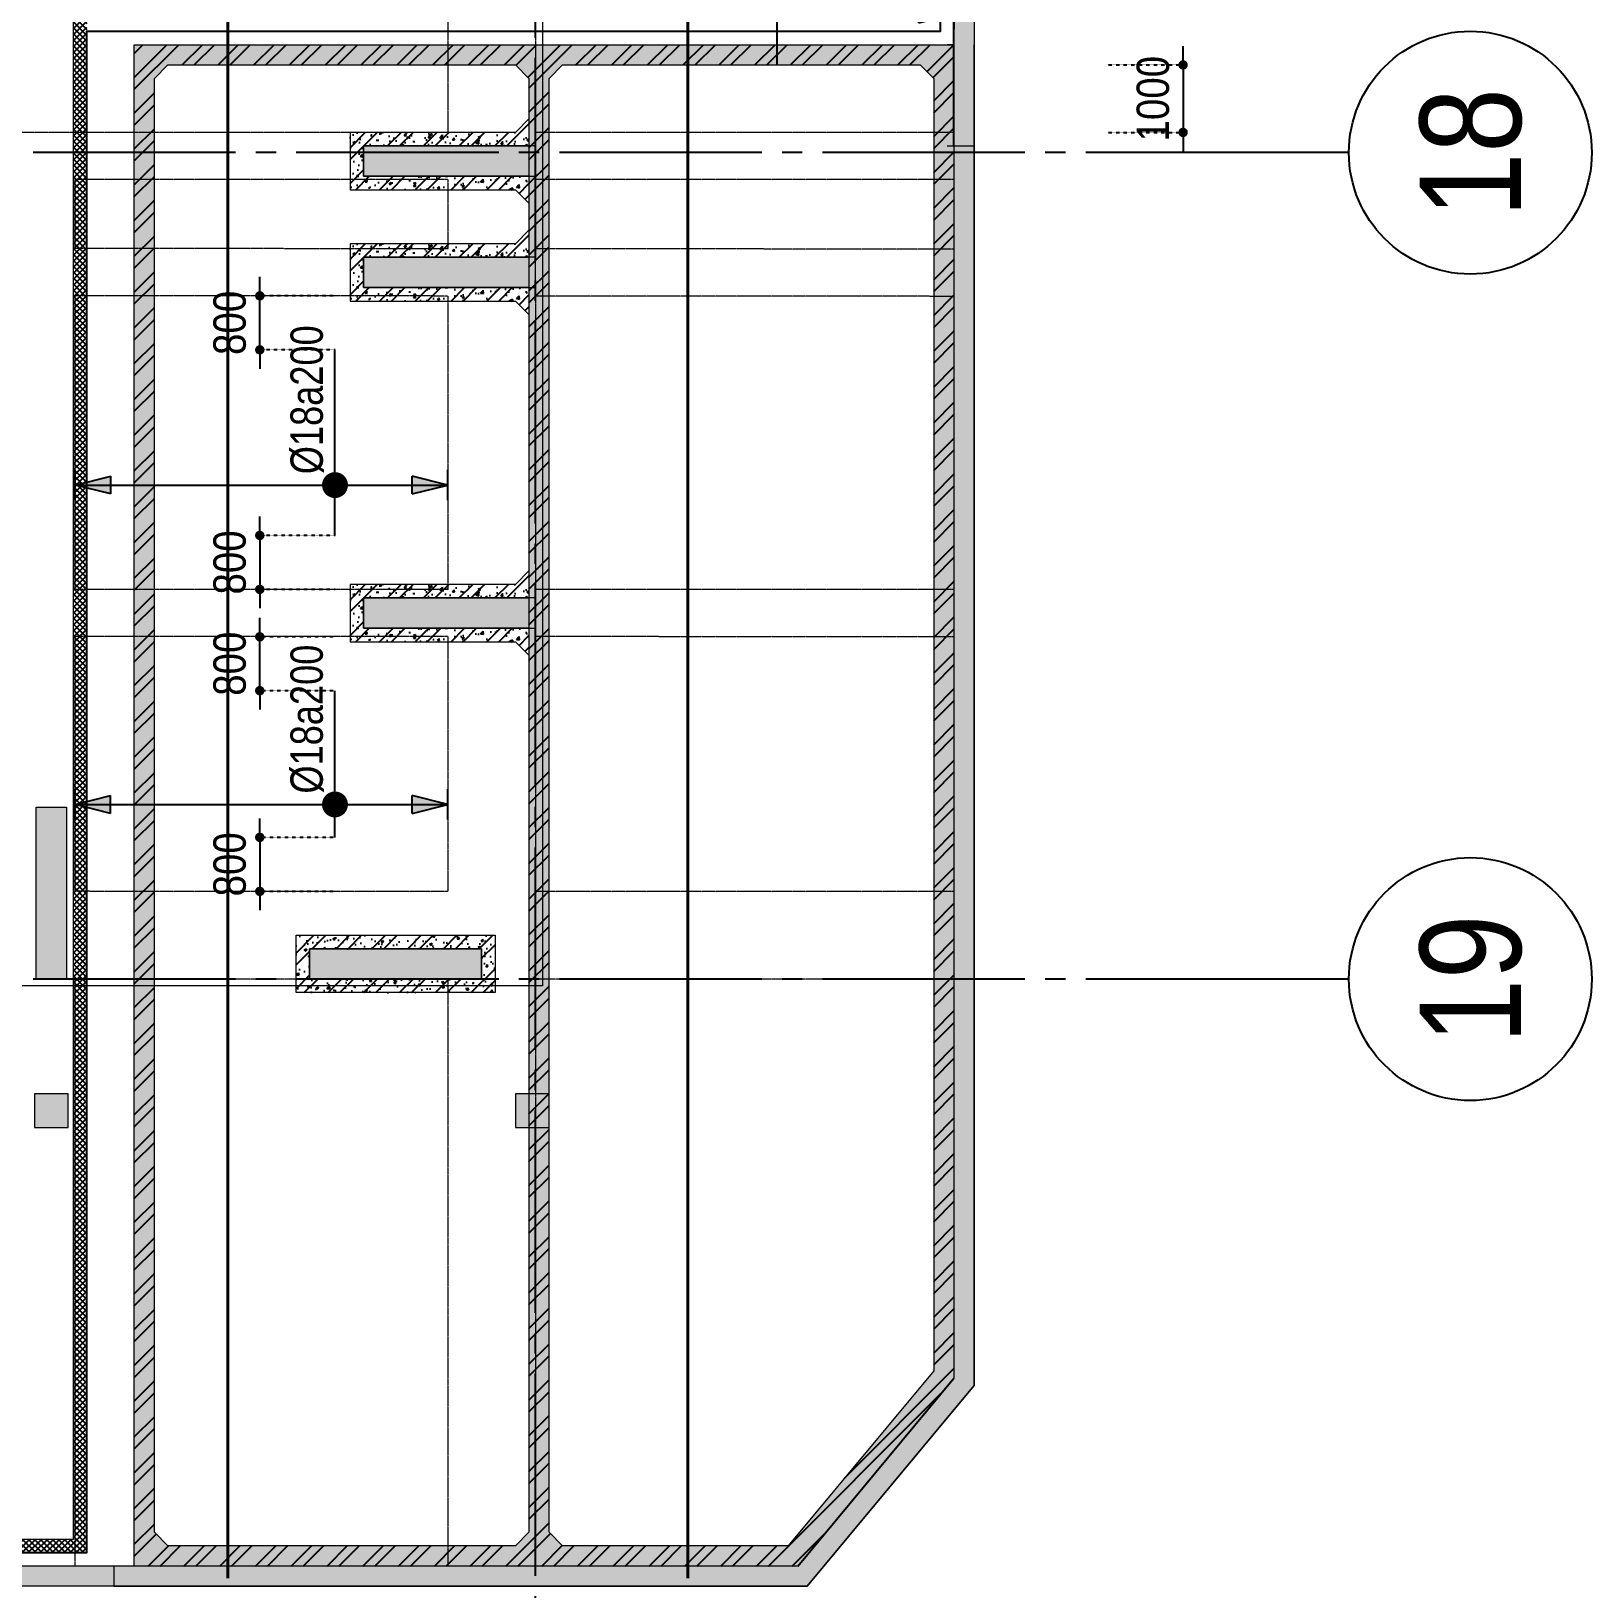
# Model space of a CAD drawing. Header units: millimetres. Extents: x -3819597 to -2591384, y 582389 to 820195.
# Drawn here: x -2674432 to -2651304, y 600944 to 624031 of the extents above; entities that cross this region are included whole.
import ezdxf
from ezdxf.enums import TextEntityAlignment as Align

# ---------------------------------------------------------------- set-up
doc = ezdxf.new("R2010")
doc.units = ezdxf.units.MM
doc.header["$MEASUREMENT"] = 0
for name, pattern in [('CENTER', [2, 1.25, -0.25, 0.25, -0.25]), ('CHG_XX_Cot_Ham 2$0$MB_Luoi truc$0$HTT Hidden 21', [3, 2, -1]), ('CHG_XX_Damsan_Ham 2$0$CHG_XX_Damsan_Ham 2$0$HIDDEN', [0.375, 0.25, -0.125]), ('CHG_XX_Luoi truc$0$MB_Luoi truc$0$Center101', [13, 10, -1, 1, -1]), ('DOT2', [0.125, 0, -0.125]), ('HIDDEN', [0.375, 0.25, -0.125])]:
    doc.linetypes.add(name, pattern=pattern)
doc.layers.get('0').update_dxf_attribs({"lineweight": 9})
doc.layers.get('Defpoints').update_dxf_attribs({"color": 10, "lineweight": 0})
for name, color, linetype in [('02HN. TEXT B', 1, 'Continuous'), ('08HN. SSS X', 6, 'Continuous'), ('12HN. GRID', 1, 'CENTER'), ('CHG_XX_Damsan_Ham 2$0$CHG_XX_Damsan_Ham 2$0$MEP-00-GENERAL-35', 2, 'Continuous'), ('CHG_XX_Luoi truc$0$Grid', 34, 'Continuous'), ('CHG_XX_Luoi truc$0$Grid Line', 8, 'CHG_XX_Luoi truc$0$MB_Luoi truc$0$Center101'), ('dim', 51, 'Continuous')]:
    doc.layers.add(name, color=color, linetype=linetype)
for name, color, linetype, lineweight, plot in [('CHG_XX_Cot_Ham 2$0$NS-Column-H2', 90, 'Continuous', 13, False), ('CHG_XX_Cot_Ham 2$0$NS-Column-H2 @ 1', 90, 'Continuous', 13, False), ('CHG_XX_Cot_Ham 2$0$NS-Column-H2 @ 150', 90, 'Continuous', 13, False)]:
    doc.layers.add(name, color=color, linetype=linetype, lineweight=lineweight, plot=plot)
for name, color, linetype, lineweight in [('CHG_XX_Cot_Ham 2$0$NS-DuongBao', 3, 'Continuous', 18), ('CHG_XX_Cot_Ham 2$0$NS-Hatch', 8, 'Continuous', 25), ('CHG_XX_Cot_Ham 2$0$NS-Pier-H2', 150, 'Continuous', 13), ('CHG_XX_Cot_Ham 2$0$NS-Pier-H2 @ 1', 150, 'Continuous', 13), ('CHG_XX_Cot_Ham 2$0$NS-Pier-H2 @ 150', 150, 'Continuous', 13), ("CHG_XX_Damsan_Ham 2$0$CHG_XX_Damsan_Ham 2$0$'S_General_Hidden_1 Thin", 1, 'CHG_XX_Damsan_Ham 2$0$CHG_XX_Damsan_Ham 2$0$HIDDEN', 18), ('CHG_XX_Damsan_Ham 2$0$CHG_XX_Damsan_Ham 2$0$CHG_XX_Damsan_Ham 2$0$Start net bao', 3, 'Continuous', 18), ('CHG_XX_Damsan_Ham 2$0$CHG_XX_Damsan_Ham 2$0$DBAO', 3, 'Continuous', 13), ('CHG_XX_Damsan_Ham 2$0$CHG_XX_Damsan_Ham 2$0$DTE-MEP-H-SLAB TEXT', 3, 'Continuous', 0), ('CHG_XX_Damsan_Ham 2$0$CHG_XX_Damsan_Ham 2$0$KTV', 47, 'Continuous', 9), ('CHG_XX_Damsan_Ham 2$0$CHG_XX_Damsan_Ham 2$0$mach ngung thi cong', 6, 'Continuous', 13), ('CHG_XX_Damsan_Ham 2$0$CHG_XX_Damsan_Ham 2$0$Start hatch', 8, 'Continuous', 25), ('CHG_XX_Damsan_Ham 2$0$CHG_XX_Damsan_Ham 2$0$Start net bao', 3, 'Continuous', 18), ('CHG_XX_Damsan_Ham 2$0$CHG_XX_Damsan_Ham 2$0$Start vach', 6, 'Continuous', 25), ('CHG_XX_Damsan_Ham 2$0$HATCH', 57, 'Continuous', 9), ('CHG_XX_Damsan_Ham 2$0$KTV', 47, 'Continuous', 9), ('CHG_XX_Damsan_Ham 2$0$mach ngung thi cong', 6, 'Continuous', 13), ('CHG_XX_Damsan_Ham 2$0$Start vach', 6, 'Continuous', 25), ('thep chay suot', 5, 'HIDDEN', 40)]:
    doc.layers.add(name, color=color, linetype=linetype, lineweight=lineweight)
doc.styles.add('[HN042014]STYLE', font='arial.ttf', dxfattribs={"width": 0.8})
doc.styles.add('CHG_XX_Luoi truc$0$MB_Luoi truc$0$Grid A-F$0$VNI-HelveCB', font='VHELVCB_0.TTF')
doc.styles.add('MB_Luoi truc$0$Arial_C', font='arial.ttf', dxfattribs={"width": 0.85})
doc.dimstyles.new('200', dxfattribs={"dimscale": 200, "dimtxt": 2.4, "dimasz": 0.7, "dimexe": 0.0003, "dimexo": 0, "dimgap": 1, "dimtad": 1, "dimdec": 0, "dimzin": 12, "dimdsep": 46, "dimtxsty": 'MB_Luoi truc$0$Arial_C', "dimblk": 'MB_Luoi truc$0$_Dot', "dimcen": 0.5, "dimclrd": 256, "dimclre": 8, "dimclrt": 1, "dimadec": 0, "dimazin": 0, "dimtfac": 1, "dimtdec": 0, "dimtix": 1, "dimtmove": 2, "dimatfit": 3, "dimldrblk": 'MB_Luoi truc$0$HTT Arrow 30', "dimfxl": 1, "dimtolj": 1, "dimtzin": 0, "dimlwe": -1, "dimarcsym": 0})
pattern_1 = [(50, (-2213769.43, 588216.8), (358.63009, -31.376067), [37.5, -412.5]), (355, (-2213769.43, 588216.8), (-69.375667, 376.096067), [30, -330]), (100.451444, (-2213739.55, 588214.2), (289.254423, 344.719995), [31.870096, -350.571056]), (46.1842, (-2213769.43, 588316.8), (533.620665, -82.75964), [56.25, -618.75]), (96.635635, (-2213724.97, 588309.9), (467.33097, 487.0593), [47.80517, -525.85688]), (351.184164, (-2213769.43, 588316.8), (467.33097, 487.0593), [45, -495]), (21, (-2213719.43, 588291.8), (298.453526, -201.309445), [37.5, -412.5]), (326, (-2213719.43, 588291.8), (121.657666, 362.57502), [30, -330]), (71.451445, (-2213694.56, 588275.03), (420.11119, 161.265576), [31.870095, -350.571056]), (37.5, (-2213769.43, 588216.81), (6.079928, 166.446927), [0, -326, 0, -335, 0, -331.25]), (7.5, (-2213769.43, 588216.81), (131.534769, 197.205856), [0, -191, 0, -318.5, 0, -126.25]), (327.5, (-2213880.93, 588216.81), (266.911218, -11.277436), [0, -125, 0, -390, 0, -517.5]), (317.5, (-2213930.93, 588216.8), (291.593085, 50.052491), [0, -162.5, 0, -259, 0, -367.5])]
pattern_2 = [(45, (-2213769.43, 588216.8), (-265.16504, 265.16504), []), (45, (-2213592.66, 588216.8), (-265.16504, 265.16504), [])]

# ---------------------------------------------------------------- blocks, each defined once
blk = doc.blocks.new('*U281')
at = {"layer": '12HN. GRID', "linetype": 'Continuous'}
h = blk.add_hatch(color=256, dxfattribs=at)
h.dxf.hatch_style = 1
h.paths.add_polyline_path([(-44, 1048.4), (44, 1048.4), (0, 1224.4)])
h = blk.add_hatch(color=256, dxfattribs=at)
h.dxf.hatch_style = 1
h.paths.add_polyline_path([(0, -4895.7), (44, -4719.7), (-44, -4719.7)])
at = {"layer": '08HN. SSS X', "linetype": 'ByBlock', "ltscale": 10}
for p, q in [((-252.3, 0), (837.1, 0)), ((-252.3, 0), (-252.3, 0)), ((837.1, 0), (837.1, 0))]:
    blk.add_line(p, q, dxfattribs=at)
at = {"layer": '12HN. GRID', "linetype": 'Continuous'}
for p, q in [((-75, 1224.4), (75, 1224.4)), ((-44, 1048.4), (0, 1224.4)), ((0, 1224.4), (0, -4895.7)), ((0, 1224.4), (44, 1048.4)), ((-44, 1048.4), (44, 1048.4)), ((-44, -4719.7), (44, -4719.7)), ((-44, -4719.7), (0, -4895.7)), ((0, -4895.7), (44, -4719.7)), ((-75, -4895.7), (75, -4895.7))]:
    blk.add_line(p, q, dxfattribs=at)
at = {"layer": '12HN. GRID', "linetype": 'Continuous', "const_width": 64, "flags": 128}
blk.add_lwpolyline([(-32, 0, 1), (32, 0, 1)], format="xyb", close=True, dxfattribs=at)
at = {"layer": '02HN. TEXT B', "linetype": 'ByBlock', "style": '[HN042014]STYLE', "width": 0.8, "flags": 8}
blk.add_attdef('0', text='', height=160, dxfattribs=at).set_placement((1102.5, 160), align=Align.MIDDLE_CENTER)
blk.add_attdef('1', text='', height=160, dxfattribs=at).set_placement((53.8, 140), align=Align.MIDDLE_LEFT)
at = {"layer": 'Defpoints', "color": 9, "linetype": 'ByBlock', "style": '[HN042014]STYLE', "width": 0.8, "flags": 9}
for tag, p in [('2', (2081.9, 2422.8)), ('3', (2081.9, 2018)), ('4', (2081.9, 1613.3)), ('5', (2081.9, 1222.8))]:
    blk.add_attdef(tag, text='', height=250, dxfattribs=at).set_placement(p, align=Align.MIDDLE_CENTER)
blk = doc.blocks.new('MB_Luoi truc$0$_Dot')
at = {"color": 0, "linetype": 'ByBlock', "lineweight": -2}
blk.add_line((-0.5, 0), (-1, 0), dxfattribs=at)
at = {"color": 0, "linetype": 'ByBlock', "const_width": 0.5}
blk.add_lwpolyline([(-0.25, 0, 1), (0.25, 0, 1)], format="xyb", close=True, dxfattribs=at)
blk = doc.blocks.new('*D279')
at = {"layer": 'Defpoints', "color": 0, "transparency": 16777216}
for p in [(-2658475, 623531), (-2658475, 622531), (-2657361, 622531)]:
    blk.add_point(p, dxfattribs=at)
at = {"layer": 'dim', "lineweight": -2, "transparency": 16777216}
for p, q in [((-2657361, 623671), (-2657361, 623811)), ((-2657361, 623531), (-2657361, 622531)), ((-2657361, 622391), (-2657361, 622251))]:
    blk.add_line(p, q, dxfattribs=at)
at = {"layer": 'dim', "color": 8, "linetype": 'DOT2', "transparency": 16777216}
for p, q in [((-2658475, 623531), (-2657361, 623531)), ((-2658475, 622531), (-2657361, 622531))]:
    blk.add_line(p, q, dxfattribs=at)
at = {"layer": 'dim', "lineweight": -2, "transparency": 16777216, "xscale": 140, "yscale": 140, "zscale": 140}
for p, rotation in [((-2657361, 623531), 270), ((-2657361, 622531), 90)]:
    blk.add_blockref('MB_Luoi truc$0$_Dot', p, dxfattribs=dict(at, rotation=rotation))
at = {"layer": 'dim', "color": 1, "transparency": 16777216, "insert": (-2657806, 623031), "char_height": 480, "attachment_point": 5, "rotation": 90, "style": 'MB_Luoi truc$0$Arial_C'}
blk.add_mtext('\\A1;1000', dxfattribs=at)
blk = doc.blocks.new('MB_Luoi truc$0$HTT Arrow 30')
blk.add_hatch(color=256).paths.add_polyline_path([(-2.5, 0.375), (-2.5, -0.375), (0, 0)])
at = {"color": 0, "linetype": 'ByBlock', "lineweight": -2}
for p, q in [((0, 0), (-2.5, 0.375)), ((-2.5, -0.375), (-2.5, 0.375)), ((0, 0), (-2.5, -0.375))]:
    blk.add_line(p, q, dxfattribs=at)
blk = doc.blocks.new('*U284')
at = {"layer": '12HN. GRID', "linetype": 'Continuous'}
h = blk.add_hatch(color=256, dxfattribs=at)
h.dxf.hatch_style = 1
h.paths.add_polyline_path([(-44, 1108.1), (44, 1108.1), (0, 1284.1)])
h = blk.add_hatch(color=256, dxfattribs=at)
h.dxf.hatch_style = 1
h.paths.add_polyline_path([(0, -557.6), (44, -381.6), (-44, -381.6)])
at = {"layer": '08HN. SSS X', "linetype": 'ByBlock', "ltscale": 10}
for p, q in [((-249, 0), (668.1, 0)), ((-249, 0), (-249, 0)), ((668.1, 0), (668.1, 0))]:
    blk.add_line(p, q, dxfattribs=at)
at = {"layer": '12HN. GRID', "linetype": 'Continuous'}
for p, q in [((-75, 1284.1), (75, 1284.1)), ((-44, 1108.1), (0, 1284.1)), ((0, 1284.1), (0, -557.6)), ((0, 1284.1), (44, 1108.1)), ((-44, 1108.1), (44, 1108.1)), ((-44, -381.6), (44, -381.6)), ((-44, -381.6), (0, -557.6)), ((0, -557.6), (44, -381.6)), ((-75, -557.6), (75, -557.6))]:
    blk.add_line(p, q, dxfattribs=at)
at = {"layer": '12HN. GRID', "linetype": 'Continuous', "const_width": 64, "flags": 128}
blk.add_lwpolyline([(-32, 0, 1), (32, 0, 1)], format="xyb", close=True, dxfattribs=at)
at = {"layer": '02HN. TEXT B', "linetype": 'ByBlock', "style": '[HN042014]STYLE', "width": 0.8, "flags": 8}
blk.add_attdef('0', text='', height=160, dxfattribs=at).set_placement((1102.5, 160), align=Align.MIDDLE_CENTER)
blk.add_attdef('1', text='', height=160, dxfattribs=at).set_placement((53.8, 140), align=Align.MIDDLE_LEFT)
at = {"layer": 'Defpoints', "color": 9, "linetype": 'ByBlock', "style": '[HN042014]STYLE', "width": 0.8, "flags": 9}
for tag, p in [('2', (1846.3, 2422.8)), ('3', (1846.3, 2018)), ('4', (1846.3, 1613.3)), ('5', (1846.3, 1222.8))]:
    blk.add_attdef(tag, text='', height=250, dxfattribs=at).set_placement(p, align=Align.MIDDLE_CENTER)
blk = doc.blocks.new('*D282')
at = {"layer": 'Defpoints', "color": 0, "transparency": 16777216}
for p in [(-2669929, 616557), (-2671044, 615757), (-2669929, 615757)]:
    blk.add_point(p, dxfattribs=at)
at = {"layer": 'dim', "lineweight": -2, "transparency": 16777216}
for p, q in [((-2671044, 616697), (-2671044, 616837)), ((-2671044, 616557), (-2671044, 615757)), ((-2671044, 615617), (-2671044, 615477))]:
    blk.add_line(p, q, dxfattribs=at)
at = {"layer": 'dim', "color": 8, "linetype": 'DOT2', "transparency": 16777216}
for p, q in [((-2669929, 616557), (-2671044, 616557)), ((-2669929, 615757), (-2671044, 615757))]:
    blk.add_line(p, q, dxfattribs=at)
at = {"layer": 'dim', "lineweight": -2, "transparency": 16777216, "xscale": 140, "yscale": 140, "zscale": 140}
for p, rotation in [((-2671044, 616557), 270), ((-2671044, 615757), 90)]:
    blk.add_blockref('MB_Luoi truc$0$_Dot', p, dxfattribs=dict(at, rotation=rotation))
at = {"layer": 'dim', "color": 1, "transparency": 16777216, "insert": (-2671489, 616157), "char_height": 480, "attachment_point": 5, "rotation": 90, "style": 'MB_Luoi truc$0$Arial_C'}
blk.add_mtext('\\A1;800', dxfattribs=at)
blk = doc.blocks.new('*D283')
at = {"layer": 'Defpoints', "color": 0, "transparency": 16777216}
for p in [(-2671044, 620108), (-2669930, 620108), (-2669929, 619308)]:
    blk.add_point(p, dxfattribs=at)
at = {"layer": 'dim', "lineweight": -2, "transparency": 16777216}
for p, q in [((-2671044, 620248), (-2671044, 620388)), ((-2671044, 619308), (-2671044, 620108)), ((-2671044, 619168), (-2671044, 619028))]:
    blk.add_line(p, q, dxfattribs=at)
at = {"layer": 'dim', "color": 8, "linetype": 'DOT2', "transparency": 16777216}
for p, q in [((-2669930, 620108), (-2671044, 620108)), ((-2669929, 619308), (-2671044, 619308))]:
    blk.add_line(p, q, dxfattribs=at)
at = {"layer": 'dim', "lineweight": -2, "transparency": 16777216, "xscale": 140, "yscale": 140, "zscale": 140}
for p, rotation in [((-2671044, 620108), 270), ((-2671044, 619308), 90)]:
    blk.add_blockref('MB_Luoi truc$0$_Dot', p, dxfattribs=dict(at, rotation=rotation))
at = {"layer": 'dim', "color": 1, "transparency": 16777216, "insert": (-2671489, 619708), "char_height": 480, "attachment_point": 5, "rotation": 90, "style": 'MB_Luoi truc$0$Arial_C'}
blk.add_mtext('\\A1;800', dxfattribs=at)
blk = doc.blocks.new('*U287')
at = {"layer": '12HN. GRID', "linetype": 'Continuous'}
h = blk.add_hatch(color=256, dxfattribs=at)
h.dxf.hatch_style = 1
h.paths.add_polyline_path([(-44, 1108.1), (44, 1108.1), (0, 1284.1)])
h = blk.add_hatch(color=256, dxfattribs=at)
h.dxf.hatch_style = 1
h.paths.add_polyline_path([(0, -557.8), (44, -381.8), (-44, -381.8)])
at = {"layer": '08HN. SSS X', "linetype": 'ByBlock', "ltscale": 10}
for p, q in [((-162.6, 0), (562, 0)), ((-162.6, 0), (-162.6, 0)), ((562, 0), (562, 0))]:
    blk.add_line(p, q, dxfattribs=at)
at = {"layer": '12HN. GRID', "linetype": 'Continuous'}
for p, q in [((-75, 1284.1), (75, 1284.1)), ((-44, 1108.1), (0, 1284.1)), ((0, 1284.1), (0, -557.8)), ((0, 1284.1), (44, 1108.1)), ((-44, 1108.1), (44, 1108.1)), ((-44, -381.8), (44, -381.8)), ((-44, -381.8), (0, -557.8)), ((0, -557.8), (44, -381.8)), ((-75, -557.8), (75, -557.8))]:
    blk.add_line(p, q, dxfattribs=at)
at = {"layer": '12HN. GRID', "linetype": 'Continuous', "const_width": 64, "flags": 128}
blk.add_lwpolyline([(-32, 0, 1), (32, 0, 1)], format="xyb", close=True, dxfattribs=at)
at = {"layer": '02HN. TEXT B', "linetype": 'ByBlock', "style": '[HN042014]STYLE', "width": 0.8, "flags": 8}
blk.add_attdef('0', text='', height=160, dxfattribs=at).set_placement((1102.5, 160), align=Align.MIDDLE_CENTER)
blk.add_attdef('1', text='', height=160, dxfattribs=at).set_placement((53.8, 140), align=Align.MIDDLE_LEFT)
at = {"layer": 'Defpoints', "color": 9, "linetype": 'ByBlock', "style": '[HN042014]STYLE', "width": 0.8, "flags": 9}
for tag, p in [('2', (1740.2, 2422.8)), ('3', (1740.2, 2018)), ('4', (1740.2, 1613.3)), ('5', (1740.2, 1222.8))]:
    blk.add_attdef(tag, text='', height=250, dxfattribs=at).set_placement(p, align=Align.MIDDLE_CENTER)
blk = doc.blocks.new('*D285')
at = {"layer": 'Defpoints', "color": 0, "transparency": 16777216}
for p in [(-2669930, 612082), (-2671044, 611281), (-2669930, 611281)]:
    blk.add_point(p, dxfattribs=at)
at = {"layer": 'dim', "lineweight": -2, "transparency": 16777216}
for p, q in [((-2671044, 612222), (-2671044, 612362)), ((-2671044, 612082), (-2671044, 611281)), ((-2671044, 611141), (-2671044, 611001))]:
    blk.add_line(p, q, dxfattribs=at)
at = {"layer": 'dim', "color": 8, "linetype": 'DOT2', "transparency": 16777216}
for p, q in [((-2669930, 612082), (-2671044, 612082)), ((-2669930, 611281), (-2671044, 611281))]:
    blk.add_line(p, q, dxfattribs=at)
at = {"layer": 'dim', "lineweight": -2, "transparency": 16777216, "xscale": 140, "yscale": 140, "zscale": 140}
for p, rotation in [((-2671044, 612082), 270), ((-2671044, 611281), 90)]:
    blk.add_blockref('MB_Luoi truc$0$_Dot', p, dxfattribs=dict(at, rotation=rotation))
at = {"layer": 'dim', "color": 1, "transparency": 16777216, "insert": (-2671489, 611682), "char_height": 480, "attachment_point": 5, "rotation": 90, "style": 'MB_Luoi truc$0$Arial_C'}
blk.add_mtext('\\A1;800', dxfattribs=at)
blk = doc.blocks.new('*D286')
at = {"layer": 'Defpoints', "color": 0, "transparency": 16777216}
for p in [(-2671044, 615055), (-2669930, 615055), (-2669930, 614256)]:
    blk.add_point(p, dxfattribs=at)
at = {"layer": 'dim', "lineweight": -2, "transparency": 16777216}
for p, q in [((-2671044, 615195), (-2671044, 615335)), ((-2671044, 614256), (-2671044, 615055)), ((-2671044, 614116), (-2671044, 613976))]:
    blk.add_line(p, q, dxfattribs=at)
at = {"layer": 'dim', "color": 8, "linetype": 'DOT2', "transparency": 16777216}
for p, q in [((-2669930, 615055), (-2671044, 615055)), ((-2669930, 614256), (-2671044, 614256))]:
    blk.add_line(p, q, dxfattribs=at)
at = {"layer": 'dim', "lineweight": -2, "transparency": 16777216, "xscale": 140, "yscale": 140, "zscale": 140}
for p, rotation in [((-2671044, 615055), 270), ((-2671044, 614256), 90)]:
    blk.add_blockref('MB_Luoi truc$0$_Dot', p, dxfattribs=dict(at, rotation=rotation))
at = {"layer": 'dim', "color": 1, "transparency": 16777216, "insert": (-2671489, 614656), "char_height": 480, "attachment_point": 5, "rotation": 90, "style": 'MB_Luoi truc$0$Arial_C'}
blk.add_mtext('\\A1;800', dxfattribs=at)
blk = doc.blocks.new('*U691')
at = {"layer": 'thep chay suot', "linetype": 'HIDDEN', "ltscale": 10}
blk.add_line((-42737.9, 0), (14067.3, 0), dxfattribs=at)
at = {"layer": 'thep chay suot', "linetype": 'ByBlock', "ltscale": 0.001}
blk.add_line((-42737.9, 0), (-42737.9, 0), dxfattribs=at)
at = {"layer": '02HN. TEXT B', "linetype": 'ByBlock', "style": '[HN042014]STYLE', "width": 0.8, "flags": 8}
blk.add_attdef('1', text='', height=160, dxfattribs=at).set_placement((94.5, 185.3), align=Align.MIDDLE_LEFT)
blk.add_attdef('0', text='', height=160, dxfattribs=at).set_placement((-351.3, 10.6), align=Align.MIDDLE_CENTER)
at = {"layer": 'Defpoints', "color": 9, "linetype": 'ByBlock', "style": '[HN042014]STYLE', "width": 0.8, "flags": 9}
for tag, p in [('2', (-7336, 4713.7)), ('3', (-7336, 4309)), ('4', (-7336, 3904.2)), ('5', (-7336, 3513.7))]:
    blk.add_attdef(tag, text='', height=250, dxfattribs=at).set_placement(p, align=Align.MIDDLE_CENTER)
blk = doc.blocks.new('*U1035')
at = {"layer": 'CHG_XX_Cot_Ham 2$0$NS-Pier-H2 @ 1'}
h = blk.add_hatch(color=256, dxfattribs=at)
h.dxf.hatch_style = 1
h.paths.add_polyline_path([(450, 0), (0, 0), (0, -2550), (450, -2550)])
at = {"layer": 'CHG_XX_Cot_Ham 2$0$NS-Pier-H2 @ 150'}
h = blk.add_hatch(color=256, dxfattribs=at)
h.dxf.hatch_style = 1
h.paths.add_polyline_path([(450, 0), (0, 0), (0, -2550), (450, -2550)])
blk = doc.blocks.new('CHG_XX_Cot_Ham 2$0$Block A_C450x2250')
at = {"layer": 'CHG_XX_Cot_Ham 2$0$NS-Pier-H2'}
blk.add_lwpolyline([(450, -2550), (0, -2550), (0, 0), (450, 0)], close=True, dxfattribs=at)
blk.add_blockref('*U1035', (0, 0), dxfattribs=at)
blk = doc.blocks.new('*U1037')
at = {"layer": 'CHG_XX_Cot_Ham 2$0$NS-Column-H2 @ 1'}
h = blk.add_hatch(color=256, dxfattribs=at)
h.dxf.hatch_style = 1
h.paths.add_polyline_path([(-250, -250), (-250, 250), (250, 250), (250, -250)])
at = {"layer": 'CHG_XX_Cot_Ham 2$0$NS-Column-H2 @ 150'}
h = blk.add_hatch(color=256, dxfattribs=at)
h.dxf.hatch_style = 1
h.paths.add_polyline_path([(-250, -250), (-250, 250), (250, 250), (250, -250)])
blk = doc.blocks.new('CHG_XX_Cot_Ham 2$0$500x500')
at = {"layer": 'CHG_XX_Cot_Ham 2$0$NS-Column-H2'}
blk.add_lwpolyline([(250, -250), (250, 250), (-250, 250), (-250, -250)], close=True, dxfattribs=at)
blk.add_blockref('*U1037', (0, 0), dxfattribs=at)
blk = doc.blocks.new('*U1029')
at = {"layer": 'CHG_XX_Luoi truc$0$Grid Line'}
blk.add_line((0, 0), (0, 608), dxfattribs=at)
at = {"layer": 'CHG_XX_Luoi truc$0$Grid', "lineweight": -2, "style": 'CHG_XX_Luoi truc$0$MB_Luoi truc$0$Grid A-F$0$VNI-HelveCB'}
for tag, p in [('GRIDSUB', (0, 617)), ('GRID', (0, -9))]:
    blk.add_attdef(tag, text='', height=5, dxfattribs=at).set_placement(p, align=Align.MIDDLE)
blk = doc.blocks.new('*U1031')
at = {"layer": 'CHG_XX_Luoi truc$0$Grid', "lineweight": -2}
blk.add_line((0, -3), (0, 0), dxfattribs=at)
blk.add_circle((0, -9), 6, dxfattribs=at)
at = {"layer": 'CHG_XX_Luoi truc$0$Grid Line'}
blk.add_line((0, 0), (0, 438), dxfattribs=at)
at = {"layer": 'CHG_XX_Luoi truc$0$Grid', "lineweight": -2, "style": 'CHG_XX_Luoi truc$0$MB_Luoi truc$0$Grid A-F$0$VNI-HelveCB'}
for tag, p in [('GRIDSUB', (0, 447)), ('GRID', (0, -9))]:
    blk.add_attdef(tag, text='', height=5, dxfattribs=at).set_placement(p, align=Align.MIDDLE)
blk = doc.blocks.new('CHG_XX_Luoi truc')
at = {"layer": 'CHG_XX_Luoi truc$0$Grid', "xscale": 300, "yscale": 300, "zscale": 300}
blk.add_blockref('*U1029', (99550, -12747), dxfattribs=at)
at = {"layer": 'CHG_XX_Luoi truc$0$Grid'}
ref = blk.add_blockref('*U1031', (110703, 12250), dxfattribs=dict(at, xscale=300.0000000000013, yscale=300.0000000000013, zscale=300.0000000000013, rotation=90))
ref.add_attrib('GRID', '18', dxfattribs={"lineweight": -2, "height": 1500, "rotation": 90, "style": 'CHG_XX_Luoi truc$0$MB_Luoi truc$0$Grid A-F$0$VNI-HelveCB'}).set_placement((113403, 12250), align=Align.MIDDLE)
ref = blk.add_blockref('*U1031', (110703, 0), dxfattribs=dict(at, xscale=300.0000000000013, yscale=300.0000000000013, zscale=300.0000000000013, rotation=90))
ref.add_attrib('GRID', '19', dxfattribs={"lineweight": -2, "height": 1500, "rotation": 90, "style": 'CHG_XX_Luoi truc$0$MB_Luoi truc$0$Grid A-F$0$VNI-HelveCB'}).set_placement((113403, 0), align=Align.MIDDLE)
blk = doc.blocks.new('CHG_XX_Cot_Ham 2')
at = {"layer": 'CHG_XX_Cot_Ham 2$0$NS-Hatch'}
h = blk.add_hatch(dxfattribs=at)
h.set_pattern_fill('ANSI32', color=256, scale=1000, style=0)
h.set_pattern_definition([(45, (-2213769.43, 588216.8), (-265.165043, 265.165043), []), (45, (-2213592.66, 588216.8), (-265.165043, 265.165043), [])])
h.paths.add_polyline_path([(99450, -8200), (99250, -8400), (94099.8, -8400), (93899.8, -8200), (93899.8, 13349.8), (94100, 13550), (96700, 13550), (99250, 13550), (99450, 13350)], flags=16)
h.paths.add_polyline_path([(93599.8, 13850), (97000, 13850), (99550, 13850), (105750, 13850), (105750, -5913.6), (103434.7, -8700), (93599.8, -8700)])
h.paths.add_polyline_path([(99950, 13550), (105250, 13550), (105450, 13350), (105450, -5805.3), (103294, -8400), (99950, -8400), (99750, -8200), (99750, 13350)])
h = blk.add_hatch(dxfattribs=at)
h.set_pattern_fill('AR-CONC', color=256, scale=50)
h.set_pattern_definition([(50, (0, 0), (358.6301, -31.3761), [37.5, -412.5]), (355, (0, 0), (-69.3757, 376.0961), [30, -330]), (100.45144, (29.9, -2.6), (289.2544, 344.72), [31.8701, -350.571]), (46.1842, (0, 100), (533.6207, -82.7596), [56.25, -618.75]), (96.63564, (44.47, 93.1), (467.331, 487.0593), [47.8052, -525.857]), (351.18416, (0, 100), (467.331, 487.0593), [45, -495]), (21, (50, 75), (298.4535, -201.30945), [37.5, -412.5]), (326, (50, 75), (121.6577, 362.575), [30, -330]), (71.45144, (74.87, 58.22), (420.1112, 161.2656), [31.8701, -350.571]), (37.5, (0, 0), (6.07993, 166.44693), [0, -326, 0, -335, 0, -331.25]), (7.5, (0, 0), (131.53477, 197.20586), [0, -191, 0, -318.5, 0, -126.25]), (327.5, (-111.5, 0), (266.91122, -11.27744), [0, -125, 0, -390, 0, -517.5]), (317.5, (-161.5, 0), (291.5931, 50.0525), [0, -162.5, 0, -259, 0, -367.5])])
h.paths.add_polyline_path([(99450, -8200), (99250, -8400), (94099.8, -8400), (93899.8, -8200), (93899.8, 13349.8), (94100, 13550), (96700, 13550), (99250, 13550), (99450, 13350)], flags=16)
h.paths.add_polyline_path([(93599.8, 13850), (97000, 13850), (99550, 13850), (105750, 13850), (105750, -5913.6), (103434.7, -8700), (93599.8, -8700)])
h.paths.add_polyline_path([(99950, 13550), (105250, 13550), (105450, 13350), (105450, -5805.3), (103294, -8400), (99950, -8400), (99750, -8200), (99750, 13350)])
h = blk.add_hatch(dxfattribs=at)
h.set_pattern_fill('AR-CONC', color=256, scale=50)
h.set_pattern_definition(pattern_1)
h.paths.add_polyline_path([(99450, 12750), (99250, 12550), (96800, 12550), (96800, 11700), (99250, 11700), (99450, 11500), (99450, 11900), (97000, 11900), (97000, 12350), (99450, 12350)])
h = blk.add_hatch(dxfattribs=at)
h.set_pattern_fill('ANSI32', color=256, scale=1000, style=0)
h.set_pattern_definition(pattern_2)
h.paths.add_polyline_path([(99450, 12750), (99250, 12550), (96800, 12550), (96800, 11700), (99250, 11700), (99450, 11500), (99450, 11900), (97000, 11900), (97000, 12350), (99450, 12350)])
h = blk.add_hatch(dxfattribs=at)
h.set_pattern_fill('AR-CONC', color=256, scale=50)
h.set_pattern_definition([(50, (-2213769.43, 586566.8), (358.63009, -31.376067), [37.5, -412.5]), (355, (-2213769.43, 586566.8), (-69.375667, 376.096067), [30, -330]), (100.451444, (-2213739.55, 586564.2), (289.254423, 344.719995), [31.870096, -350.571056]), (46.1842, (-2213769.43, 586666.8), (533.620665, -82.75964), [56.25, -618.75]), (96.635635, (-2213724.97, 586659.9), (467.33097, 487.0593), [47.80517, -525.85688]), (351.184164, (-2213769.43, 586666.8), (467.33097, 487.0593), [45, -495]), (21, (-2213719.43, 586641.8), (298.453526, -201.309445), [37.5, -412.5]), (326, (-2213719.43, 586641.8), (121.657666, 362.57502), [30, -330]), (71.451445, (-2213694.56, 586625.03), (420.11119, 161.265576), [31.870095, -350.571056]), (37.5, (-2213769.43, 586566.81), (6.079928, 166.446927), [0, -326, 0, -335, 0, -331.25]), (7.5, (-2213769.43, 586566.81), (131.534769, 197.205856), [0, -191, 0, -318.5, 0, -126.25]), (327.5, (-2213880.93, 586566.81), (266.911218, -11.277436), [0, -125, 0, -390, 0, -517.5]), (317.5, (-2213930.93, 586566.8), (291.593085, 50.052491), [0, -162.5, 0, -259, 0, -367.5])])
h.paths.add_polyline_path([(99450, 11100), (99250, 10900), (96800, 10900), (96800, 10050), (99250, 10050), (99450, 9850), (99450, 10250), (97000, 10250), (97000, 10700), (99450, 10700)])
h = blk.add_hatch(dxfattribs=at)
h.set_pattern_fill('ANSI32', color=256, scale=1000, style=0)
h.set_pattern_definition([(45, (-2213769.43, 586566.8), (-265.16504, 265.16504), []), (45, (-2213592.66, 586566.8), (-265.16504, 265.16504), [])])
h.paths.add_polyline_path([(99450, 11100), (99250, 10900), (96800, 10900), (96800, 10050), (99250, 10050), (99450, 9850), (99450, 10250), (97000, 10250), (97000, 10700), (99450, 10700)])
h = blk.add_hatch(dxfattribs=at)
h.set_pattern_fill('AR-CONC', color=256, scale=50)
h.set_pattern_definition([(50, (-2213769.43, 581516.8), (358.63009, -31.376067), [37.5, -412.5]), (355, (-2213769.43, 581516.8), (-69.375667, 376.096067), [30, -330]), (100.451444, (-2213739.55, 581514.2), (289.254423, 344.719995), [31.870096, -350.571056]), (46.1842, (-2213769.43, 581616.8), (533.620665, -82.75964), [56.25, -618.75]), (96.635635, (-2213724.97, 581609.9), (467.33097, 487.0593), [47.80517, -525.85688]), (351.184164, (-2213769.43, 581616.8), (467.33097, 487.0593), [45, -495]), (21, (-2213719.43, 581591.8), (298.453526, -201.309445), [37.5, -412.5]), (326, (-2213719.43, 581591.8), (121.657666, 362.57502), [30, -330]), (71.451445, (-2213694.56, 581575.03), (420.11119, 161.265576), [31.870095, -350.571056]), (37.5, (-2213769.43, 581516.81), (6.079928, 166.446927), [0, -326, 0, -335, 0, -331.25]), (7.5, (-2213769.43, 581516.81), (131.534769, 197.205856), [0, -191, 0, -318.5, 0, -126.25]), (327.5, (-2213880.93, 581516.81), (266.911218, -11.277436), [0, -125, 0, -390, 0, -517.5]), (317.5, (-2213930.93, 581516.8), (291.593085, 50.052491), [0, -162.5, 0, -259, 0, -367.5])])
h.paths.add_polyline_path([(99450, 6050), (99250, 5850), (96800, 5850), (96800, 5000), (99250, 5000), (99450, 4800), (99450, 5200), (97000, 5200), (97000, 5650), (99450, 5650)])
h = blk.add_hatch(dxfattribs=at)
h.set_pattern_fill('ANSI32', color=256, scale=1000, style=0)
h.set_pattern_definition([(45, (-2213769.43, 581516.8), (-265.16504, 265.16504), []), (45, (-2213592.66, 581516.8), (-265.16504, 265.16504), [])])
h.paths.add_polyline_path([(99450, 6050), (99250, 5850), (96800, 5850), (96800, 5000), (99250, 5000), (99450, 4800), (99450, 5200), (97000, 5200), (97000, 5650), (99450, 5650)])
h = blk.add_hatch(dxfattribs=at)
h.set_pattern_fill('AR-CONC', color=256, scale=50)
h.set_pattern_definition(pattern_1)
h.paths.add_polyline_path([(98950, 650), (96000, 650), (96000, -200), (98950, -200)])
h.paths.add_polyline_path([(98750, 450), (98750, 0), (96200, 0), (96200, 450)], flags=16)
h = blk.add_hatch(dxfattribs=at)
h.set_pattern_fill('ANSI32', color=256, scale=1000, style=0)
h.set_pattern_definition(pattern_2)
h.paths.add_polyline_path([(98950, 650), (96000, 650), (96000, -200), (98950, -200)])
h.paths.add_polyline_path([(98750, 450), (98750, 0), (96200, 0), (96200, 450)], flags=16)
at = {"layer": 'CHG_XX_Cot_Ham 2$0$NS-Pier-H2'}
h = blk.add_hatch(color=256, dxfattribs=at)
h.dxf.hatch_style = 1
h.paths.add_polyline_path([(99639.2, 163400), (-10900, 163400), (-10900, 85450), (-300, 85450), (-300, 84050), (32350, 84050), (32350, -9000), (103575.5, -9000), (106050, -6022), (106050, 158254.3)])
h.paths.add_polyline_path([(99533.7, 163100), (105750, 158110.4), (105750, 90450), (105650, 90450), (105750, 90450), (105750, 13850), (105750, 13722.3), (105750, -5913.6), (103434.7, -8700), (93599.8, -8700), (93299.8, -8700), (32650, -8700), (32650, 84350), (0, 84350), (0, 85750), (-10600, 85750), (-10600, 163100), (93600, 163100)], flags=16)
at = {"layer": 'CHG_XX_Cot_Ham 2$0$NS-DuongBao'}
for points in [[(93599.8, 13850), (97000, 13850), (97000, 13850), (99550, 13850), (99550, 13850), (105750, 13850), (105750, -5913.6), (103434.7, -8700), (93599.8, -8700), (93599.8, 13850)], [(99450, -8200), (99250, -8400), (94099.8, -8400), (93899.8, -8200), (93899.8, 13349.8), (94100, 13550), (96700, 13550), (96700, 13550), (99250, 13550), (99450, 13350), (99450, -8200)], [(105450, 13350), (105450, -5805.3), (103294, -8400), (99950, -8400), (99750, -8200), (99750, 13350), (99950, 13550), (105250, 13550), (105450, 13350)], [(99450, 12750), (99250, 12550), (96800, 12550), (96800, 11700), (99250, 11700), (99450, 11500)], [(99450, 11100), (99250, 10900), (96800, 10900), (96800, 10050), (99250, 10050), (99450, 9850)], [(99450, 6050), (99250, 5850), (96800, 5850), (96800, 5000), (99250, 5000), (99450, 4800)]]:
    blk.add_lwpolyline(points, dxfattribs=at)
blk.add_lwpolyline([(96000, 650), (98950, 650), (98950, -200), (96000, -200)], close=True, dxfattribs=at)
at = {"layer": 'CHG_XX_Cot_Ham 2$0$NS-Hatch'}
blk.add_line((103434.7, -8700), (105750, -5913.6), dxfattribs=at)
at = {"layer": 'CHG_XX_Cot_Ham 2$0$NS-Pier-H2'}
for p, q in [((106050, 158254.3), (106050, -6022)), ((105750, 90450), (105750, 13850)), ((99550, 13850), (99550, 13850)), ((105650, 13850), (105750, 13850)), ((106050, -6022), (103575.5, -9000)), ((93599.8, -8700), (32650, -8700)), ((103575.5, -9000), (32350, -9000))]:
    blk.add_line(p, q, dxfattribs=at)
at = {"layer": 'CHG_XX_Cot_Ham 2$0$NS-Pier-H2', "linetype": 'CHG_XX_Cot_Ham 2$0$MB_Luoi truc$0$HTT Hidden 21'}
blk.add_lwpolyline([(99639.2, 163400), (106050, 158254.3), (106050, -6022), (103575.5, -9000), (32350, -9000), (32350, 84050), (-300, 84050), (-300, 85450), (-10900, 85450), (-10900, 163400)], close=True, dxfattribs=at)
at = {"layer": 'CHG_XX_Cot_Ham 2$0$NS-Pier-H2'}
for points in [[(97000, 12350), (99450, 12350), (99450, 11900), (97000, 11900)], [(97000, 10700), (99450, 10700), (99450, 10250), (97000, 10250)], [(97000, 5650), (99450, 5650), (99450, 5200), (97000, 5200)], [(96200, 450), (98750, 450), (98750, 0), (96200, 0)]]:
    blk.add_lwpolyline(points, close=True, dxfattribs=at)
for points in [[(99450, 11500), (99450, 11100)], [(99450, 9850), (99450, 6050)], [(99450, 4800), (99450, -8100)]]:
    blk.add_lwpolyline(points, dxfattribs=at)
at = {"layer": 'CHG_XX_Cot_Ham 2$0$NS-Column-H2'}
for p in [(92375, -1950), (99500, -1950)]:
    blk.add_blockref('CHG_XX_Cot_Ham 2$0$500x500', p, dxfattribs=at)
at = {"layer": 'CHG_XX_Cot_Ham 2$0$NS-Pier-H2'}
for name, p in [('CHG_XX_Luoi truc', (0, 0)), ('CHG_XX_Cot_Ham 2$0$Block A_C450x2250', (92150, 2550))]:
    blk.add_blockref(name, p, dxfattribs=at)
at = {"layer": 'CHG_XX_Cot_Ham 2$0$NS-Pier-H2', "xscale": -1, "rotation": 90}
for p in [(97000, 12350), (97000, 10700), (97000, 5650), (96200, 450)]:
    blk.add_blockref('CHG_XX_Cot_Ham 2$0$Block A_C450x2250', p, dxfattribs=at)
blk = doc.blocks.new('CHG_XX_Damsan_Ham 2$0$CHG_XX_Damsan_Ham 2$0$sdfsgdh')
at = {"layer": 'CHG_XX_Damsan_Ham 2$0$CHG_XX_Damsan_Ham 2$0$Start hatch', "ltscale": 0.5}
h = blk.add_hatch(dxfattribs=at)
h.set_pattern_fill('ANSI37', color=256, scale=500)
h.set_pattern_definition([(45, (273994.73, -7150), (-44.194174, 44.194174), []), (135, (273994.73, -7150), (-44.194174, -44.194174), [])])
h.paths.add_polyline_path([(99888, -169200), (99488, -169200), (99488, -167800), (102288, -167800), (102288, -169400), (103600, -169400), (103600, -146850), (103600, -146650), (103400, -146650), (103400, -169200), (102488, -169200), (102488, -167600), (99288, -167600), (99288, -169200), (45350, -169200), (45350, -169400), (99888, -169400)])
at = {"layer": 'CHG_XX_Damsan_Ham 2$0$CHG_XX_Damsan_Ham 2$0$DTE-MEP-H-SLAB TEXT', "color": 2, "ltscale": 0.5, "flags": 128}
blk.add_lwpolyline([(102488, -169200), (103400, -169200), (103400, -146650), (116050, -146650), (116050, -126126)], dxfattribs=at)
at = {"layer": 'CHG_XX_Damsan_Ham 2$0$CHG_XX_Damsan_Ham 2$0$MEP-00-GENERAL-35'}
blk.add_lwpolyline([(99488, -169200), (99488, -167800), (102288, -167800), (102288, -169400), (103600, -169400), (103600, -146850), (116250, -146850), (116250, -125526)], dxfattribs=at)
blk = doc.blocks.new('CHG_XX_Damsan_Ham 2', base_point=(3089256, -609981))
at = {"layer": "CHG_XX_Damsan_Ham 2$0$CHG_XX_Damsan_Ham 2$0$'S_General_Hidden_1 Thin", "ltscale": 10}
for p, q in [((98250, 17821), (98250, 12550)), ((99550, 17821), (99550, 12550)), ((98250, 12550), (87600, 12550)), ((105750, 12550), (99550, 12550)), ((98250, 11850), (92725, 11850)), ((92725, 10829), (92725, 11850)), ((98250, 11850), (98250, 10825)), ((99550, 11850), (99550, 10824)), ((105750, 11850), (99550, 11850)), ((98250, 10825), (92725, 10829)), ((105750, 10820), (99550, 10824)), ((98250, 10125), (92725, 10129)), ((92725, 5776), (92725, 10129)), ((98250, 10125), (98250, 5776)), ((99550, 10124), (99550, 5826)), ((105750, 10120), (99550, 10124)), ((98250, 5776), (92725, 5776)), ((105750, 5775), (99550, 5776)), ((98250, 5076), (92725, 5076)), ((92725, 1301), (92725, 5076)), ((98250, 5076), (98250, 1300)), ((105750, 5075), (99550, 5076)), ((99550, 5026), (99550, 1300)), ((98250, 1300), (92725, 1301)), ((105750, 1300), (99550, 1300)), ((98250, 0), (92725, 1)), ((92725, -8700), (92725, 1)), ((98250, 0), (98250, -8700)), ((105750, -1), (99550, 0)), ((99550, 0), (99550, -8700))]:
    blk.add_line(p, q, dxfattribs=at)
at = {"layer": 'CHG_XX_Damsan_Ham 2$0$CHG_XX_Damsan_Ham 2$0$CHG_XX_Damsan_Ham 2$0$Start net bao'}
for points in [[(-10900, 163400), (99639, 163400), (106050, 158250), (106050, -6022), (103576, -9000), (32350, -9000), (32350, 84050), (-300, 84050)], [(93300, -8700), (32650, -8700), (32650, 84350), (0, 84350)], [(105750, 27450), (105750, 13850)], [(93300, -8700), (93300, -9000), (103576, -9000), (106050, -6022), (106050, 13850)], [(105750, 13850), (105650, 13850)], [(105750, 13850), (105650, 13850)]]:
    blk.add_lwpolyline(points, dxfattribs=at)
at = {"layer": 'CHG_XX_Damsan_Ham 2$0$CHG_XX_Damsan_Ham 2$0$KTV'}
blk.add_line((105649, 12350), (106050, 12350), dxfattribs=at)
at = {"layer": 'CHG_XX_Damsan_Ham 2$0$CHG_XX_Damsan_Ham 2$0$mach ngung thi cong'}
blk.add_lwpolyline([(38000, 23700), (75851, 23700), (75851, 50950), (99650, 50950), (99650, -100), (38000, -100)], close=True, dxfattribs=at)
at = {"layer": 'CHG_XX_Damsan_Ham 2$0$CHG_XX_Damsan_Ham 2$0$Start net bao'}
for points in [[(-10900, 163400), (99639, 163400), (106050, 158250), (106050, -6022), (103576, -9000), (32350, -9000), (32350, 84050), (-300, 84050)], [(93300, -8700), (32650, -8700), (32650, 84350), (0, 84350)], [(105750, 27450), (105750, 13850)], [(93300, -8700), (93300, -9000), (103576, -9000), (106050, -6022), (106050, 13850)], [(105750, 13850), (105650, 13850)], [(105750, 13850), (105650, 13850)]]:
    blk.add_lwpolyline(points, dxfattribs=at)
at = {"layer": 'CHG_XX_Damsan_Ham 2$0$CHG_XX_Damsan_Ham 2$0$Start vach'}
blk.add_lwpolyline([(105750, 12350), (105750, 156610)], dxfattribs=at)
at = {"layer": 'CHG_XX_Damsan_Ham 2$0$KTV'}
blk.add_line((105649, 12350), (106050, 12350), dxfattribs=at)
at = {"layer": 'CHG_XX_Damsan_Ham 2$0$mach ngung thi cong'}
blk.add_lwpolyline([(38000, 23900), (75549, 23900), (75549, 50950), (99650, 50950), (99650, -100), (38000, -100)], close=True, dxfattribs=at)
at = {"layer": 'CHG_XX_Damsan_Ham 2$0$Start vach'}
blk.add_lwpolyline([(105750, 12350), (105750, 156610)], dxfattribs=at)
at = {"layer": 'CHG_XX_Damsan_Ham 2$0$CHG_XX_Damsan_Ham 2$0$DBAO'}
blk.add_blockref('CHG_XX_Cot_Ham 2', (0, 0), dxfattribs=at)
at = {"layer": 'CHG_XX_Damsan_Ham 2$0$CHG_XX_Damsan_Ham 2$0$DTE-MEP-H-SLAB TEXT'}
blk.add_blockref('CHG_XX_Damsan_Ham 2$0$CHG_XX_Damsan_Ham 2$0$sdfsgdh', (-10700, 160900), dxfattribs=at)
at = {"layer": 'CHG_XX_Damsan_Ham 2$0$HATCH'}
blk.add_blockref('CHG_XX_Cot_Ham 2', (0, 0), dxfattribs=at)
blk = doc.blocks.new('*U911')
at = {"layer": 'thep chay suot', "linetype": 'HIDDEN', "ltscale": 10}
blk.add_line((-42737.9, 0), (14689, 0), dxfattribs=at)
at = {"layer": 'thep chay suot', "linetype": 'ByBlock', "ltscale": 0.001}
blk.add_line((-42737.9, 0), (-42737.9, 0), dxfattribs=at)
at = {"layer": '02HN. TEXT B', "linetype": 'ByBlock', "style": '[HN042014]STYLE', "width": 0.8, "flags": 8}
blk.add_attdef('1', text='', height=160, dxfattribs=at).set_placement((94.5, 185.3), align=Align.MIDDLE_LEFT)
blk.add_attdef('0', text='', height=160, dxfattribs=at).set_placement((-351.3, 10.6), align=Align.MIDDLE_CENTER)
at = {"layer": 'Defpoints', "color": 9, "linetype": 'ByBlock', "style": '[HN042014]STYLE', "width": 0.8, "flags": 9}
for tag, p in [('2', (-7336, 4713.7)), ('3', (-7336, 4309)), ('4', (-7336, 3904.2)), ('5', (-7336, 3513.7))]:
    blk.add_attdef(tag, text='', height=250, dxfattribs=at).set_placement(p, align=Align.MIDDLE_CENTER)
blk = doc.blocks.new('*U938')
at = {"layer": '12HN. GRID', "linetype": 'Continuous'}
h = blk.add_hatch(color=256, dxfattribs=at)
h.dxf.hatch_style = 1
h.paths.add_polyline_path([(-44, 1017.3), (44, 1017.3), (0, 1193.3)])
h = blk.add_hatch(color=256, dxfattribs=at)
h.dxf.hatch_style = 1
h.paths.add_polyline_path([(0, -873.4), (44, -697.4), (-44, -697.4)])
at = {"layer": '08HN. SSS X', "linetype": 'ByBlock', "ltscale": 10}
for p, q in [((-454.6, 0), (629.2, 0)), ((-454.6, 0), (-454.6, 0)), ((629.2, 0), (629.2, 0))]:
    blk.add_line(p, q, dxfattribs=at)
at = {"layer": '12HN. GRID', "linetype": 'Continuous'}
for p, q in [((-75, 1193.3), (75, 1193.3)), ((-44, 1017.3), (0, 1193.3)), ((0, 1193.3), (0, -873.4)), ((0, 1193.3), (44, 1017.3)), ((-44, 1017.3), (44, 1017.3)), ((-44, -697.4), (44, -697.4)), ((-44, -697.4), (0, -873.4)), ((0, -873.4), (44, -697.4)), ((-75, -873.4), (75, -873.4))]:
    blk.add_line(p, q, dxfattribs=at)
at = {"layer": '12HN. GRID', "linetype": 'Continuous', "const_width": 64, "flags": 128}
blk.add_lwpolyline([(-32, 0, 1), (32, 0, 1)], format="xyb", close=True, dxfattribs=at)
at = {"layer": '02HN. TEXT B', "linetype": 'ByBlock', "style": '[HN042014]STYLE', "width": 0.8, "flags": 8}
blk.add_attdef('0', text='', height=160, dxfattribs=at).set_placement((1102.5, 160), align=Align.MIDDLE_CENTER)
blk.add_attdef('1', text='', height=160, dxfattribs=at).set_placement((53.8, 140), align=Align.MIDDLE_LEFT)
at = {"layer": 'Defpoints', "color": 9, "linetype": 'ByBlock', "style": '[HN042014]STYLE', "width": 0.8, "flags": 9}
for tag, p in [('2', (2081.9, 2422.8)), ('3', (2081.9, 2018)), ('4', (2081.9, 1613.3)), ('5', (2081.9, 1222.8))]:
    blk.add_attdef(tag, text='', height=250, dxfattribs=at).set_placement(p, align=Align.MIDDLE_CENTER)

msp = doc.modelspace()

# ---------------------------------------------------------------- block references
at = {"layer": '08HN. SSS X', "linetype": 'Continuous'}
ref = msp.add_blockref('*U938', (-2663376.8, 624894.9), dxfattribs=dict(at, xscale=3, yscale=3, zscale=3, rotation=90))
ref.add_attrib('1', '%%c14a200', dxfattribs={"layer": '02HN. TEXT B', "linetype": 'ByBlock', "height": 480, "rotation": 90, "style": '[HN042014]STYLE', "width": 0.8}).set_placement((-2663796.8, 625056.1), align=Align.MIDDLE_LEFT)
ref = msp.add_blockref('*U281', (-2675438, 624287.8), dxfattribs=dict(at, xscale=3, yscale=3, zscale=3, rotation=90))
ref.add_attrib('1', '%%c18a200', dxfattribs={"layer": '02HN. TEXT B', "linetype": 'ByBlock', "height": 480, "rotation": 90, "style": '[HN042014]STYLE', "width": 0.8}).set_placement((-2675858, 624449), align=Align.MIDDLE_LEFT)
ref = msp.add_blockref('*U284', (-2669929.5, 617303.4), dxfattribs=dict(at, xscale=3, yscale=3, zscale=3, rotation=90))
ref.add_attrib('1', '%%c18a200', dxfattribs={"layer": '02HN. TEXT B', "linetype": 'ByBlock', "height": 480, "rotation": 90, "style": '[HN042014]STYLE', "width": 0.8}).set_placement((-2670349.5, 617464.7), align=Align.MIDDLE_LEFT)
ref = msp.add_blockref('*U287', (-2669930, 612569.6), dxfattribs=dict(at, xscale=3, yscale=3, zscale=3, rotation=90))
ref.add_attrib('1', '%%c18a200', dxfattribs={"layer": '02HN. TEXT B', "linetype": 'ByBlock', "height": 480, "rotation": 90, "style": '[HN042014]STYLE', "width": 0.8}).set_placement((-2670350, 612730.8), align=Align.MIDDLE_LEFT)
at = {"layer": 'dim'}
msp.add_blockref('CHG_XX_Damsan_Ham 2', (322749.3, 0), dxfattribs=at)
at = {"layer": 'thep chay suot', "xscale": 3, "yscale": 3, "zscale": 3, "rotation": 90}
for name, p in [('*U911', (-2671516.3, 729314.1)), ('*U691', (-2664699.2, 729314.1))]:
    msp.add_blockref(name, p, dxfattribs=at)

# ---------------------------------------------------------------- dimensions: what is measured, and where the dimension line sits
at = {"layer": 'dim'}
for base, p1, p2, picture, middle in [((-2657361.1, 622531), (-2658475.3, 623531), (-2658475.3, 622531), '*D279', (-2657806.2, 623031)), ((-2671043.7, 620107.6), (-2669929.5, 619307.8), (-2669929.5, 620107.6), '*D283', (-2671488.8, 619707.7)), ((-2671043.7, 615756.9), (-2669929.5, 616556.5), (-2669929.4, 615756.9), '*D282', (-2671488.8, 616156.7)), ((-2671044.2, 615055.4), (-2669930, 614255.6), (-2669930, 615055.4), '*D286', (-2671489.3, 614655.5)), ((-2671044.2, 611281.4), (-2669930, 612081.6), (-2669929.8, 611281.4), '*D285', (-2671489.3, 611681.5))]:
    dim = msp.add_linear_dim(base=base, p1=p1, p2=p2, angle=90, dimstyle='200', dxfattribs=at)
    dim.commit()
    dim.dimension.update_dxf_attribs({"geometry": picture, "text_midpoint": middle})

doc.saveas('drawing.dxf')
